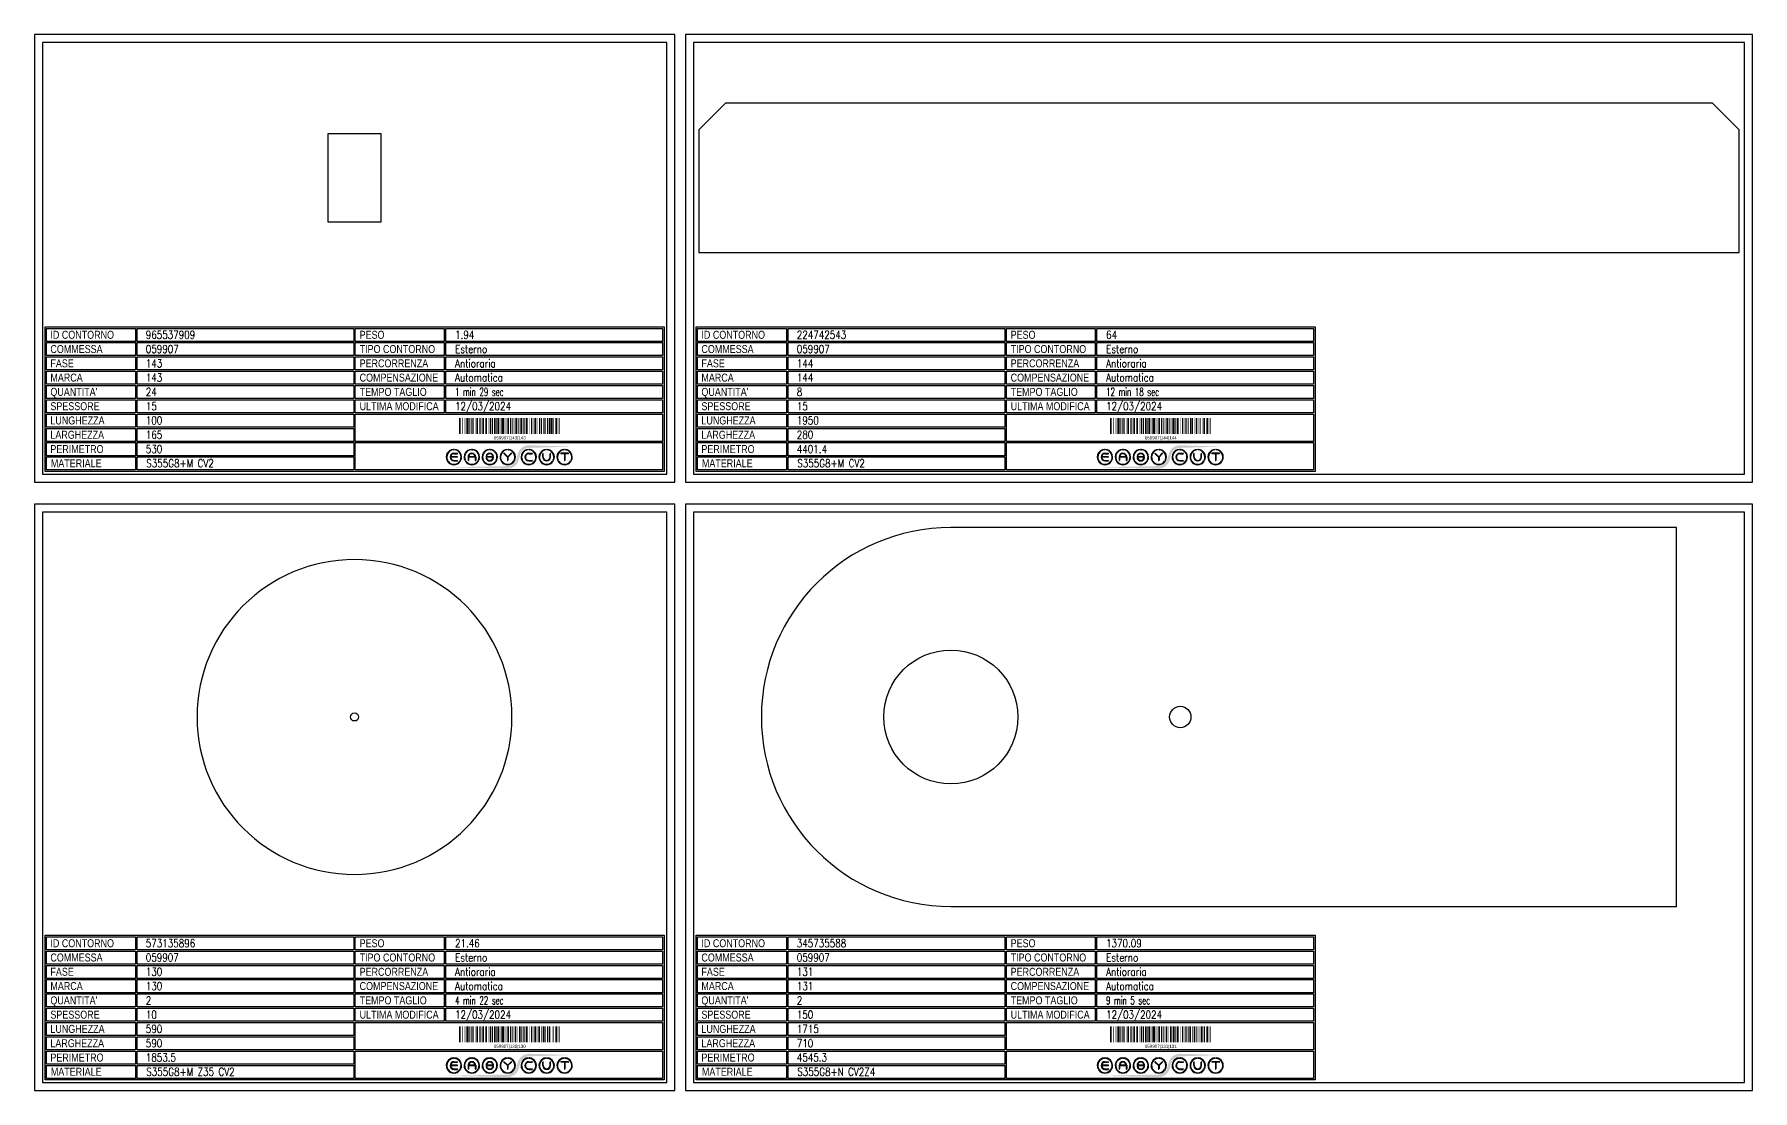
# Model space of a CAD drawing. Header units: millimetres. Extents: x 28039 to 145264, y 9873 to 40131.
# Drawn here: x 28039 to 31259, y 22713 to 24692 of the extents above; entities that cross this region are included whole.
import ezdxf
from ezdxf.enums import TextEntityAlignment as Align

# ---------------------------------------------------------------- set-up
doc = ezdxf.new("R2010")
doc.units = ezdxf.units.MM
doc.styles.add('EasyCutStyle', font='romans.shx', dxfattribs={"width": 0.8})
doc.styles.add('EasyCutStyle1', font='arial.ttf', dxfattribs={"width": 0.8})

# ---------------------------------------------------------------- blocks, each defined once
blk = doc.blocks.new('*U77')
at = {"color": 5}
blk.add_lwpolyline([(0, 0), (1200, 0), (1200, 1099), (0, 1099)], close=True, dxfattribs=at)
at = {"color": 7}
blk.add_lwpolyline([(15, 15), (1185, 15), (1185, 1084), (15, 1084)], close=True, dxfattribs=at)
at = {"color": 253}
blk.add_lwpolyline([(20, 291), (1180, 291), (1180, 20), (20, 20)], close=True, dxfattribs=at)
at = {"color": 2}
for points in [[(23, 288.1), (189.3, 288.1), (189.3, 263.7), (23, 263.7)], [(23, 288.1), (189.3, 288.1), (189.3, 263.7), (23, 263.7)], [(23, 261.4), (189.3, 261.4), (189.3, 237), (23, 237)], [(601.5, 288.1), (767.9, 288.1), (767.9, 263.7), (601.5, 263.7)], [(601.5, 261.4), (767.9, 261.4), (767.9, 237), (601.5, 237)], [(23, 234.6), (189.3, 234.6), (189.3, 210.2), (23, 210.2)], [(601.5, 234.6), (767.9, 234.6), (767.9, 210.2), (601.5, 210.2)], [(23, 207.9), (189.3, 207.9), (189.3, 183.4), (23, 183.4)], [(601.5, 207.9), (767.9, 207.9), (767.9, 183.4), (601.5, 183.4)], [(23, 181.1), (189.3, 181.1), (189.3, 156.7), (23, 156.7)], [(601.5, 181.1), (767.9, 181.1), (767.9, 156.7), (601.5, 156.7)], [(23, 154.3), (189.3, 154.3), (189.3, 129.9), (23, 129.9)], [(601.5, 154.3), (767.9, 154.3), (767.9, 129.9), (601.5, 129.9)], [(23, 127.6), (189.3, 127.6), (189.3, 103.1), (23, 103.1)], [(23, 100.8), (189.3, 100.8), (189.3, 76.4), (23, 76.4)], [(23, 74), (189.3, 74), (189.3, 49.6), (23, 49.6)], [(23, 47.3), (189.3, 47.3), (189.3, 22.9), (23, 22.9)]]:
    blk.add_lwpolyline(points, close=True, dxfattribs=at)
at = {"color": 1}
for points in [[(192.7, 288.1), (598.5, 288.1), (598.5, 263.7), (192.7, 263.7)], [(192.7, 261.4), (598.5, 261.4), (598.5, 237), (192.7, 237)], [(771.3, 288.1), (1177.2, 288.1), (1177.2, 263.7), (771.3, 263.7)], [(771.3, 261.4), (1177.2, 261.4), (1177.2, 237), (771.3, 237)], [(192.7, 234.6), (598.5, 234.6), (598.5, 210.2), (192.7, 210.2)], [(771.3, 234.6), (1177.2, 234.6), (1177.2, 210.2), (771.3, 210.2)], [(192.7, 207.9), (598.5, 207.9), (598.5, 183.4), (192.7, 183.4)], [(771.3, 207.9), (1177.2, 207.9), (1177.2, 183.4), (771.3, 183.4)], [(192.7, 181.1), (598.5, 181.1), (598.5, 156.7), (192.7, 156.7)], [(771.3, 181.1), (1177.2, 181.1), (1177.2, 156.7), (771.3, 156.7)], [(192.7, 154.3), (598.5, 154.3), (598.5, 129.9), (192.7, 129.9)], [(771.3, 154.3), (1177.2, 154.3), (1177.2, 129.9), (771.3, 129.9)], [(192.7, 127.6), (598.5, 127.6), (598.5, 103.1), (192.7, 103.1)], [(192.7, 100.8), (598.5, 100.8), (598.5, 76.4), (192.7, 76.4)], [(601.5, 127.6), (1177.2, 127.6), (1177.2, 76.4), (601.5, 76.4)], [(192.7, 74), (598.5, 74), (598.5, 49.6), (192.7, 49.6)], [(601.5, 74), (1177.2, 74), (1177.2, 22.9), (601.5, 22.9)], [(192.7, 47.3), (598.5, 47.3), (598.5, 22.9), (192.7, 22.9)]]:
    blk.add_lwpolyline(points, close=True, dxfattribs=at)
at = {"color": 161, "style": 'EasyCutStyle1', "width": 0.8}
for s, p in [('ID CONTORNO', (30.1, 268.6)), ('PESO', (609.6, 268.6)), ('COMMESSA', (30.1, 241.9)), ('FASE', (30.1, 215.1)), ('TIPO CONTORNO', (609.6, 241.9)), ('PERCORRENZA', (609.6, 215.1)), ('MARCA', (30.1, 188.4)), ('COMPENSAZIONE', (609.6, 188.4)), ("QUANTITA'", (30.1, 161.6)), ('TEMPO TAGLIO', (609.6, 161.6)), ('SPESSORE', (30.1, 134.8)), ('ULTIMA MODIFICA', (609.6, 134.8)), ('LUNGHEZZA', (30.1, 108.1)), ('LARGHEZZA', (30.1, 81.3)), ('PERIMETRO', (30.1, 54.5)), ('MATERIALE', (31, 27.8))]:
    blk.add_text(s, height=15, dxfattribs=at).set_placement(p)
at = {"style": 'EasyCutStyle'}
for tag, p, width in [('IDSHAPE', (208.9, 268.6), 0.8), ('WEIGTHSHAPE', (788.4, 268.6), 0.8), ('ORDERSHAPE', (208.9, 241.9), 0.8), ('PHASESHAPE', (208.9, 215.1), 0.8), ('TYPESHAPE', (788.4, 241.9), 0.8), ('JOUSHAPE', (788.4, 215.1), 0.8), ('MKSHAPE', (208.9, 188.4), 0.8), ('COMPSHAPE', (788.4, 188.4), 0.8), ('QTASHAPE', (208.9, 161.6), 0.8), ('TIMECUTSHAPE', (788.4, 161.6), 0.65), ('TKSHAPE', (208.9, 134.8), 0.8), ('LASTMODIFYSHAPE', (788.4, 134.8), 0.8), ('LENGTHSHAPE', (208.9, 108.1), 0.8), ('HEIGHTSHAPE', (208.9, 81.3), 0.8), ('PERIMETERSHAPE', (208.9, 54.5), 0.8), ('MATSHAPE', (209.8, 27.8), 0.8)]:
    blk.add_attdef(tag, p, '', height=15, dxfattribs=dict(at, width=width))
blk = doc.blocks.new('Logo')
h = blk.add_hatch(color=256)
h.set_gradient(color1=(255, 0, 0), color2=(255, 255, 0), tint=1)
h.paths.add_polyline_path([(20.5, 4.4, -0.339454), (37.1, 17.2), (118.6, 19.6), (37.1, 22, 0.339454), (15.8, 5.7), (13.2, -4.2, -0.339454), (-3.4, -16.9), (-118.2, -19.3), (-3.4, -21.7, 0.339454), (17.8, -5.4)])
for color, points in [(140, [(-115.9, -5.7, -1), (-116.7, -6.1, -0.520567), (-104.9, 14.3, -1), (-104.9, 13.5, 0.520567)]), (256, [(-97.3, 0.4), (-110, 0.4, -0.394366), (-103.7, 6.3), (-97.3, 6.3, 1), (-97.3, 7.2), (-103.7, 7.2, 1), (-103.7, -7.2), (-97.3, -7.2, 1), (-97.3, -6.3), (-103.7, -6.3, -0.394366), (-110, -0.4), (-97.3, -0.4, 1)]), (140, [(-91.4, -5.7, 1), (-90.6, -6.1, 0.520567), (-102.4, 14.3, 0.916853), (-102.6, 13.5, 0.043377), (-102.5, 13.5, -0.520567)]), (140, [(-82.3, -5.7, -1), (-83.1, -6.1, -0.520567), (-71.3, 14.3, -1), (-71.3, 13.5, 0.520567)]), (140, [(-57.8, -5.7, 1), (-57, -6.1, 0.520567), (-68.8, 14.3, 1), (-68.9, 13.5, -0.520567)]), (140, [(-48.7, -5.7, -1), (-49.5, -6.1, -0.520567), (-37.7, 14.3, -1), (-37.7, 13.5, 0.520567)]), (256, [(-31.2, -0.4, -0.486114), (-30.3, -1.5, -0.776377), (-42.6, -1.6, 1), (-43.4, -1.9, 0.776377), (-29.5, -1.7, 0.486114), (-31.2, 0.4), (-41.8, 0.4, -0.486114), (-42.6, 1.5, -0.776377), (-30.4, 1.6, 1), (-29.5, 1.9, 0.776377), (-43.5, 1.7, 0.486114), (-41.8, -0.4)]), (140, [(-24.2, -5.7, 1), (-23.4, -6.1, 0.520567), (-35.2, 14.3, 1), (-35.3, 13.5, -0.520567)]), (140, [(-15.1, -5.7, -1), (-15.9, -6.1, -0.520567), (-4.1, 14.3, -1), (-4.1, 13.5, 0.520567)]), (256, [(-9.3, 7.1, 1), (-10, 6.5), (-3.3, -0.2), (-3.3, -6.3, 1), (-2.4, -6.3), (-2.4, -0.2), (4.2, 6.5, 1), (3.6, 7.1), (-2.9, 0.6)]), (140, [(9.4, -5.7, 1), (10.2, -6.1, 0.520567), (-1.6, 14.3, 1), (-1.7, 13.5, -0.520567)]), (140, [(24.2, -5.7, -1), (23.4, -6.1, -0.520567), (35.2, 14.3, -1), (35.3, 13.5, 0.520567)]), (256, [(36.5, -7.2), (42.8, -7.2, 1), (42.8, -6.3), (36.5, -6.3, -1), (36.5, 6.3), (42.8, 6.3, 1), (42.8, 7.2), (36.5, 7.2, 1)]), (140, [(48.7, -5.7, 1), (49.5, -6.1, 0.520567), (37.7, 14.3, 1), (37.7, 13.5, -0.520567)]), (140, [(57.8, -5.7, -1), (57, -6.1, -0.520567), (68.8, 14.3, -1), (68.9, 13.5, 0.520567)]), (256, [(63.7, 0), (63.7, 6.3, 1), (62.9, 6.3), (62.9, 0, 1), (77.3, 0), (77.3, 6.3, 1), (76.4, 6.3), (76.4, 0, -1)]), (140, [(82.3, -5.7, 1), (83.1, -6.1, 0.520567), (71.3, 14.3, 1), (71.3, 13.5, -0.520567)]), (140, [(91.4, -5.7, -1), (90.6, -6.1, -0.520567), (102.4, 14.3, -1), (102.5, 13.5, 0.520567)]), (256, [(96.9, 7.2, 1), (96.9, 6.3), (103.2, 6.3), (103.2, -6.3, 1), (104.1, -6.3), (104.1, 6.3), (110.4, 6.3, 1), (110.4, 7.2)]), (140, [(115.9, -5.7, 1), (116.7, -6.1, 0.520567), (104.9, 14.3, 1), (104.9, 13.5, -0.520567)]), (140, [(-91.9, -8.3, 1), (-92.6, -7.8, -0.520567), (-114.8, -7.8, 1), (-115.5, -8.3, 0.520567)]), (140, [(-58.3, -8.3, 1), (-59, -7.8, -0.520567), (-81.2, -7.8, 1), (-81.9, -8.3, 0.520567)]), (140, [(-24.7, -8.3, 1), (-25.4, -7.8, -0.520567), (-47.6, -7.8, 1), (-48.3, -8.3, 0.520567)]), (140, [(8.9, -8.3, 1), (8.2, -7.8, -0.520567), (-14, -7.8, 1), (-14.7, -8.3, 0.520567)]), (140, [(48.3, -8.3, 1), (47.6, -7.8, -0.520567), (25.4, -7.8, 1), (24.7, -8.3, 0.520567)]), (140, [(81.9, -8.3, 1), (81.2, -7.8, -0.520567), (59, -7.8, 1), (58.3, -8.3, 0.520567)]), (140, [(115.5, -8.3, 1), (114.8, -7.8, -0.520567), (92.6, -7.8, 1), (91.9, -8.3, 0.520567)])]:
    blk.add_hatch(color=color).paths.add_polyline_path(points)
h = blk.add_hatch(color=256)
h.paths.add_polyline_path([(-63.7, -0.4), (-63.7, -6.3, 1), (-62.9, -6.3), (-62.9, 0, 1), (-77.3, 0), (-77.3, -6.3, 1), (-76.4, -6.3), (-76.4, -0.4)])
h.paths.add_polyline_path([(-76.4, 0.4, -0.933992), (-63.8, 0.4)], flags=16)
for p, q in [((-97.3, 0.4), (-110, 0.4)), ((-103.7, 7.2), (-97.3, 7.2)), ((-103.7, 6.3), (-97.3, 6.3)), ((-77.3, 0), (-77.3, -6.3)), ((-63.8, 0.4), (-76.4, 0.4)), ((-62.9, 0), (-62.9, -6.3)), ((-31.2, 0.4), (-41.8, 0.4)), ((-3.3, -0.2), (-10, 6.5)), ((-2.9, 0.6), (-9.3, 7.1)), ((-2.9, 0.6), (3.6, 7.1)), ((-2.4, -0.2), (4.2, 6.5)), ((36.5, 7.2), (42.8, 7.2)), ((36.5, 6.3), (42.8, 6.3)), ((62.9, 0), (62.9, 6.3)), ((63.7, 0), (63.7, 6.3)), ((76.4, 0), (76.4, 6.3)), ((77.3, 0), (77.3, 6.3)), ((110.4, 7.2), (96.9, 7.2)), ((103.2, 6.3), (96.9, 6.3)), ((103.2, 6.3), (103.2, -6.3)), ((104.1, 6.3), (104.1, -6.3)), ((110.4, 6.3), (104.1, 6.3)), ((-97.3, -0.4), (-110, -0.4)), ((-103.7, -6.3), (-97.3, -6.3)), ((-103.7, -7.2), (-97.3, -7.2)), ((-76.4, -0.4), (-76.4, -6.3)), ((-63.7, -0.4), (-76.4, -0.4)), ((-63.7, -0.4), (-63.7, -6.3)), ((-31.2, -0.4), (-41.8, -0.4)), ((-3.3, -0.2), (-3.3, -6.3)), ((-2.4, -0.2), (-2.4, -6.3)), ((36.5, -6.3), (42.8, -6.3)), ((36.5, -7.2), (42.8, -7.2))]:
    blk.add_line(p, q)
at = {"color": 140}
for centre, radius, start, end in [((-103.7, 0), 14.4, 95, 205), ((-103.7, 0), 13.5, 95, 205), ((-104.9, 13.9), 0.432, 275, 95), ((-102.5, 13.9), 0.432, 85, 265), ((-103.7, 0), 13.5, 335, 85), ((-103.7, 0), 14.4, 335, 85), ((-70.1, 0), 14.4, 95, 205), ((-70.1, 0), 13.5, 95, 205), ((-71.3, 13.9), 0.432, 275, 95), ((-68.9, 13.9), 0.432, 85, 265), ((-70.1, 0), 13.5, 335, 85), ((-70.1, 0), 14.4, 335, 85), ((-36.5, 0), 14.4, 95, 205), ((-36.5, 0), 13.5, 95, 205), ((-37.7, 13.9), 0.432, 275, 95), ((-35.3, 13.9), 0.432, 85, 265), ((-36.5, 0), 13.5, 335, 85), ((-36.5, 0), 14.4, 335, 85), ((-2.9, 0), 14.4, 95, 205), ((-2.9, 0), 13.5, 95, 205), ((-4.1, 13.9), 0.432, 275, 95), ((-1.7, 13.9), 0.432, 85, 265), ((-2.9, 0), 13.5, 335, 85), ((-2.9, 0), 14.4, 335, 85), ((36.5, 0), 14.4, 95, 205), ((36.5, 0), 13.5, 95, 205), ((35.3, 13.9), 0.432, 275, 95), ((37.7, 13.9), 0.432, 85, 265), ((36.5, 0), 14.4, 335, 85), ((36.5, 0), 13.5, 335, 85), ((70.1, 0), 14.4, 95, 205), ((70.1, 0), 13.5, 95, 205), ((68.9, 13.9), 0.432, 275, 95), ((71.3, 13.9), 0.432, 85, 265), ((70.1, 0), 14.4, 335, 85), ((70.1, 0), 13.5, 335, 85), ((103.7, 0), 14.4, 95, 205), ((103.7, 0), 13.5, 95, 205), ((102.5, 13.9), 0.432, 275, 95), ((104.9, 13.9), 0.432, 85, 265), ((103.7, 0), 14.4, 335, 85), ((103.7, 0), 13.5, 335, 85), ((-116.3, -5.9), 0.432, 205, 25), ((-115.1, -8), 0.432, 35, 215), ((-103.7, 0), 14.4, 215, 325), ((-103.7, 0), 13.5, 215, 325), ((-92.2, -8), 0.432, 325, 145), ((-91, -5.9), 0.432, 155, 335), ((-82.7, -5.9), 0.432, 205, 25), ((-81.5, -8), 0.432, 35, 215), ((-70.1, 0), 14.4, 215, 325), ((-70.1, 0), 13.5, 215, 325), ((-58.6, -8), 0.432, 325, 145), ((-57.4, -5.9), 0.432, 155, 335), ((-49.1, -5.9), 0.432, 205, 25), ((-47.9, -8), 0.432, 35, 215), ((-36.5, 0), 14.4, 215, 325), ((-36.5, 0), 13.5, 215, 325), ((-25, -8), 0.432, 325, 145), ((-23.8, -5.9), 0.432, 155, 335), ((-15.5, -5.9), 0.432, 205, 25), ((-14.3, -8), 0.432, 35, 215), ((-2.9, 0), 14.4, 215, 325), ((-2.9, 0), 13.5, 215, 325), ((8.6, -8), 0.432, 325, 145), ((9.8, -5.9), 0.432, 155, 335), ((23.8, -5.9), 0.432, 205, 25), ((25, -8), 0.432, 35, 215), ((36.5, 0), 14.4, 215, 325), ((36.5, 0), 13.5, 215, 325), ((47.9, -8), 0.432, 325, 145), ((49.1, -5.9), 0.432, 155, 335), ((57.4, -5.9), 0.432, 205, 25), ((58.6, -8), 0.432, 35, 215), ((70.1, 0), 14.4, 215, 325), ((70.1, 0), 13.5, 215, 325), ((81.5, -8), 0.432, 325, 145), ((82.7, -5.9), 0.432, 155, 335), ((91, -5.9), 0.432, 205, 25), ((92.2, -8), 0.432, 35, 215), ((103.7, 0), 14.4, 215, 325), ((103.7, 0), 13.5, 215, 325), ((115.1, -8), 0.432, 325, 145), ((116.3, -5.9), 0.432, 155, 335)]:
    blk.add_arc(centre, radius, start, end, dxfattribs=at)
for centre, radius, start, end in [((-103.7, 0), 7.2, 90, 270), ((-103.7, 0), 6.34, 90, 176.0904), ((-97.3, 6.8), 0.432, 270, 90), ((-97.3, 0), 0.432, 270, 90), ((-70.1, 0), 7.2, 0, 180), ((-70.1, 0), 6.34, 3.9096, 176.0904), ((-36.5, 0), 7.2, 15, 166.2998), ((-41.8, 1.3), 1.73, 166.2998, 270), ((-41.8, 1.3), 0.864, 166.2998, 270), ((-36.5, 0), 6.34, 15, 166.2998), ((-31.2, -1.3), 1.73, 346.2998, 90), ((-29.9, 1.8), 0.432, 195, 15), ((-9.6, 6.8), 0.432, 45, 225), ((3.9, 6.8), 0.432, 315, 135), ((36.5, 0), 7.2, 90, 270), ((36.5, 0), 6.34, 90, 270), ((42.8, 6.8), 0.432, 270, 90), ((63.3, 6.3), 0.432, 0, 180), ((70.1, 0), 7.2, 180, 0), ((70.1, 0), 6.34, 180, 0), ((76.8, 6.3), 0.432, 0, 180), ((96.9, 6.8), 0.432, 90, 270), ((110.4, 6.8), 0.432, 270, 90), ((-103.7, 0), 6.34, 183.9096, 270), ((-97.3, -6.8), 0.432, 270, 90), ((-76.8, -6.3), 0.432, 180, 0), ((-63.3, -6.3), 0.432, 180, 0), ((-43, -1.8), 0.432, 15, 195), ((-36.5, 0), 7.2, 195, 346.2998), ((-36.5, 0), 6.34, 195, 346.2998), ((-31.2, -1.3), 0.864, 346.2998, 90), ((-2.9, -6.3), 0.432, 180, 0), ((42.8, -6.8), 0.432, 270, 90), ((103.7, -6.3), 0.432, 180, 0)]:
    blk.add_arc(centre, radius, start, end)
blk = doc.blocks.new('BARCODE128_573135896', base_point=(28928.8, 22793.4))
at = {"linetype": 'Continuous'}
for points, const_width in [([(28929.8, 22793.4), (28929.8, 22823.4)], 2), ([(28932.3, 22793.4), (28932.3, 22823.4)], 1), ([(28935.3, 22793.4), (28935.3, 22823.4)], 1), ([(28940.3, 22793.4), (28940.3, 22823.4)], 1), ([(28944.3, 22793.4), (28944.3, 22823.4)], 3), ([(28947.8, 22793.4), (28947.8, 22823.4)], 2), ([(28951.8, 22793.4), (28951.8, 22823.4)], 2), ([(28955.3, 22793.4), (28955.3, 22823.4)], 3), ([(28959.3, 22793.4), (28959.3, 22823.4)], 1), ([(28963.3, 22793.4), (28963.3, 22823.4)], 3), ([(28967.3, 22793.4), (28967.3, 22823.4)], 1), ([(28969.8, 22793.4), (28969.8, 22823.4)], 2), ([(28974.3, 22793.4), (28974.3, 22823.4)], 3), ([(28978.3, 22793.4), (28978.3, 22823.4)], 1), ([(28980.8, 22793.4), (28980.8, 22823.4)], 2), ([(28984.3, 22793.4), (28984.3, 22823.4)], 1), ([(28988.3, 22793.4), (28988.3, 22823.4)], 3), ([(28991.8, 22793.4), (28991.8, 22823.4)], 2), ([(28996.3, 22793.4), (28996.3, 22823.4)], 3), ([(28999.8, 22793.4), (28999.8, 22823.4)], 2), ([(29003.3, 22793.4), (29003.3, 22823.4)], 3), ([(29006.3, 22793.4), (29006.3, 22823.4)], 1), ([(29008.3, 22793.4), (29008.3, 22823.4)], 1), ([(29011.8, 22793.4), (29011.8, 22823.4)], 4), ([(29017.3, 22793.4), (29017.3, 22823.4)], 1), ([(29021.3, 22793.4), (29021.3, 22823.4)], 3), ([(29025.8, 22793.4), (29025.8, 22823.4)], 2), ([(29028.8, 22793.4), (29028.8, 22823.4)], 2), ([(29032.3, 22793.4), (29032.3, 22823.4)], 1), ([(29035.3, 22793.4), (29035.3, 22823.4)], 3), ([(29039.3, 22793.4), (29039.3, 22823.4)], 1), ([(29043.3, 22793.4), (29043.3, 22823.4)], 3), ([(29046.8, 22793.4), (29046.8, 22823.4)], 2), ([(29050.3, 22793.4), (29050.3, 22823.4)], 1), ([(29052.3, 22793.4), (29052.3, 22823.4)], 1), ([(29055.8, 22793.4), (29055.8, 22823.4)], 4), ([(29061.3, 22793.4), (29061.3, 22823.4)], 1), ([(29065.3, 22793.4), (29065.3, 22823.4)], 3), ([(29069.8, 22793.4), (29069.8, 22823.4)], 2), ([(29072.8, 22793.4), (29072.8, 22823.4)], 2), ([(29076.3, 22793.4), (29076.3, 22823.4)], 1), ([(29079.3, 22793.4), (29079.3, 22823.4)], 3), ([(29083.3, 22793.4), (29083.3, 22823.4)], 1), ([(29087.3, 22793.4), (29087.3, 22823.4)], 3), ([(29090.8, 22793.4), (29090.8, 22823.4)], 2), ([(29095.3, 22793.4), (29095.3, 22823.4)], 3), ([(29098.8, 22793.4), (29098.8, 22823.4)], 2), ([(29101.3, 22793.4), (29101.3, 22823.4)], 1), ([(29105.8, 22793.4), (29105.8, 22823.4)], 2), ([(29111.3, 22793.4), (29111.3, 22823.4)], 3), ([(29114.3, 22793.4), (29114.3, 22823.4)], 1), ([(29116.8, 22793.4), (29116.8, 22823.4)], 2)]:
    blk.add_lwpolyline(points, dxfattribs=dict(at, const_width=const_width))
blk.add_text('059907|130|130', height=6).set_placement((29024.3, 22782.9), align=Align.CENTER)
blk = doc.blocks.new('*U296')
at = {"color": 5}
blk.add_lwpolyline([(0, 0), (2000, 0), (2000, 1099), (0, 1099)], close=True, dxfattribs=at)
at = {"color": 7}
blk.add_lwpolyline([(15, 15), (1985, 15), (1985, 1084), (15, 1084)], close=True, dxfattribs=at)
at = {"color": 253}
blk.add_lwpolyline([(20, 291), (1180, 291), (1180, 20), (20, 20)], close=True, dxfattribs=at)
at = {"color": 2}
for points in [[(23, 288.1), (189.3, 288.1), (189.3, 263.7), (23, 263.7)], [(23, 288.1), (189.3, 288.1), (189.3, 263.7), (23, 263.7)], [(23, 261.4), (189.3, 261.4), (189.3, 237), (23, 237)], [(601.5, 288.1), (767.9, 288.1), (767.9, 263.7), (601.5, 263.7)], [(601.5, 261.4), (767.9, 261.4), (767.9, 237), (601.5, 237)], [(23, 234.6), (189.3, 234.6), (189.3, 210.2), (23, 210.2)], [(601.5, 234.6), (767.9, 234.6), (767.9, 210.2), (601.5, 210.2)], [(23, 207.9), (189.3, 207.9), (189.3, 183.4), (23, 183.4)], [(601.5, 207.9), (767.9, 207.9), (767.9, 183.4), (601.5, 183.4)], [(23, 181.1), (189.3, 181.1), (189.3, 156.7), (23, 156.7)], [(601.5, 181.1), (767.9, 181.1), (767.9, 156.7), (601.5, 156.7)], [(23, 154.3), (189.3, 154.3), (189.3, 129.9), (23, 129.9)], [(601.5, 154.3), (767.9, 154.3), (767.9, 129.9), (601.5, 129.9)], [(23, 127.6), (189.3, 127.6), (189.3, 103.1), (23, 103.1)], [(23, 100.8), (189.3, 100.8), (189.3, 76.4), (23, 76.4)], [(23, 74), (189.3, 74), (189.3, 49.6), (23, 49.6)], [(23, 47.3), (189.3, 47.3), (189.3, 22.9), (23, 22.9)]]:
    blk.add_lwpolyline(points, close=True, dxfattribs=at)
at = {"color": 1}
for points in [[(192.7, 288.1), (598.5, 288.1), (598.5, 263.7), (192.7, 263.7)], [(192.7, 261.4), (598.5, 261.4), (598.5, 237), (192.7, 237)], [(771.3, 288.1), (1177.2, 288.1), (1177.2, 263.7), (771.3, 263.7)], [(771.3, 261.4), (1177.2, 261.4), (1177.2, 237), (771.3, 237)], [(192.7, 234.6), (598.5, 234.6), (598.5, 210.2), (192.7, 210.2)], [(771.3, 234.6), (1177.2, 234.6), (1177.2, 210.2), (771.3, 210.2)], [(192.7, 207.9), (598.5, 207.9), (598.5, 183.4), (192.7, 183.4)], [(771.3, 207.9), (1177.2, 207.9), (1177.2, 183.4), (771.3, 183.4)], [(192.7, 181.1), (598.5, 181.1), (598.5, 156.7), (192.7, 156.7)], [(771.3, 181.1), (1177.2, 181.1), (1177.2, 156.7), (771.3, 156.7)], [(192.7, 154.3), (598.5, 154.3), (598.5, 129.9), (192.7, 129.9)], [(771.3, 154.3), (1177.2, 154.3), (1177.2, 129.9), (771.3, 129.9)], [(192.7, 127.6), (598.5, 127.6), (598.5, 103.1), (192.7, 103.1)], [(192.7, 100.8), (598.5, 100.8), (598.5, 76.4), (192.7, 76.4)], [(601.5, 127.6), (1177.2, 127.6), (1177.2, 76.4), (601.5, 76.4)], [(192.7, 74), (598.5, 74), (598.5, 49.6), (192.7, 49.6)], [(601.5, 74), (1177.2, 74), (1177.2, 22.9), (601.5, 22.9)], [(192.7, 47.3), (598.5, 47.3), (598.5, 22.9), (192.7, 22.9)]]:
    blk.add_lwpolyline(points, close=True, dxfattribs=at)
at = {"color": 161, "style": 'EasyCutStyle1', "width": 0.8}
for s, p in [('ID CONTORNO', (30.1, 268.6)), ('PESO', (609.6, 268.6)), ('COMMESSA', (30.1, 241.9)), ('FASE', (30.1, 215.1)), ('TIPO CONTORNO', (609.6, 241.9)), ('PERCORRENZA', (609.6, 215.1)), ('MARCA', (30.1, 188.4)), ('COMPENSAZIONE', (609.6, 188.4)), ("QUANTITA'", (30.1, 161.6)), ('TEMPO TAGLIO', (609.6, 161.6)), ('SPESSORE', (30.1, 134.8)), ('ULTIMA MODIFICA', (609.6, 134.8)), ('LUNGHEZZA', (30.1, 108.1)), ('LARGHEZZA', (30.1, 81.3)), ('PERIMETRO', (30.1, 54.5)), ('MATERIALE', (31, 27.8))]:
    blk.add_text(s, height=15, dxfattribs=at).set_placement(p)
at = {"style": 'EasyCutStyle'}
for tag, p, width in [('IDSHAPE', (208.9, 268.6), 0.8), ('WEIGTHSHAPE', (788.4, 268.6), 0.8), ('ORDERSHAPE', (208.9, 241.9), 0.8), ('PHASESHAPE', (208.9, 215.1), 0.8), ('TYPESHAPE', (788.4, 241.9), 0.8), ('JOUSHAPE', (788.4, 215.1), 0.8), ('MKSHAPE', (208.9, 188.4), 0.8), ('COMPSHAPE', (788.4, 188.4), 0.8), ('QTASHAPE', (208.9, 161.6), 0.8), ('TIMECUTSHAPE', (788.4, 161.6), 0.65), ('TKSHAPE', (208.9, 134.8), 0.8), ('LASTMODIFYSHAPE', (788.4, 134.8), 0.8), ('LENGTHSHAPE', (208.9, 108.1), 0.8), ('HEIGHTSHAPE', (208.9, 81.3), 0.8), ('PERIMETERSHAPE', (208.9, 54.5), 0.8), ('MATSHAPE', (209.8, 27.8), 0.8)]:
    blk.add_attdef(tag, p, '', height=15, dxfattribs=dict(at, width=width))
blk = doc.blocks.new('BARCODE128_345735588', base_point=(30148.8, 22793.4))
at = {"linetype": 'Continuous'}
for points, const_width in [([(30149.8, 22793.4), (30149.8, 22823.4)], 2), ([(30152.3, 22793.4), (30152.3, 22823.4)], 1), ([(30155.3, 22793.4), (30155.3, 22823.4)], 1), ([(30160.3, 22793.4), (30160.3, 22823.4)], 1), ([(30164.3, 22793.4), (30164.3, 22823.4)], 3), ([(30167.8, 22793.4), (30167.8, 22823.4)], 2), ([(30171.8, 22793.4), (30171.8, 22823.4)], 2), ([(30175.3, 22793.4), (30175.3, 22823.4)], 3), ([(30179.3, 22793.4), (30179.3, 22823.4)], 1), ([(30183.3, 22793.4), (30183.3, 22823.4)], 3), ([(30187.3, 22793.4), (30187.3, 22823.4)], 1), ([(30189.8, 22793.4), (30189.8, 22823.4)], 2), ([(30194.3, 22793.4), (30194.3, 22823.4)], 3), ([(30198.3, 22793.4), (30198.3, 22823.4)], 1), ([(30200.8, 22793.4), (30200.8, 22823.4)], 2), ([(30204.3, 22793.4), (30204.3, 22823.4)], 1), ([(30208.3, 22793.4), (30208.3, 22823.4)], 3), ([(30211.8, 22793.4), (30211.8, 22823.4)], 2), ([(30216.3, 22793.4), (30216.3, 22823.4)], 3), ([(30219.8, 22793.4), (30219.8, 22823.4)], 2), ([(30223.3, 22793.4), (30223.3, 22823.4)], 3), ([(30226.3, 22793.4), (30226.3, 22823.4)], 1), ([(30228.3, 22793.4), (30228.3, 22823.4)], 1), ([(30231.8, 22793.4), (30231.8, 22823.4)], 4), ([(30237.3, 22793.4), (30237.3, 22823.4)], 1), ([(30241.3, 22793.4), (30241.3, 22823.4)], 3), ([(30245.8, 22793.4), (30245.8, 22823.4)], 2), ([(30248.8, 22793.4), (30248.8, 22823.4)], 2), ([(30252.3, 22793.4), (30252.3, 22823.4)], 1), ([(30255.3, 22793.4), (30255.3, 22823.4)], 3), ([(30259.3, 22793.4), (30259.3, 22823.4)], 1), ([(30263.3, 22793.4), (30263.3, 22823.4)], 3), ([(30267.8, 22793.4), (30267.8, 22823.4)], 2), ([(30270.3, 22793.4), (30270.3, 22823.4)], 1), ([(30272.3, 22793.4), (30272.3, 22823.4)], 1), ([(30275.8, 22793.4), (30275.8, 22823.4)], 4), ([(30281.3, 22793.4), (30281.3, 22823.4)], 1), ([(30285.3, 22793.4), (30285.3, 22823.4)], 3), ([(30289.8, 22793.4), (30289.8, 22823.4)], 2), ([(30292.8, 22793.4), (30292.8, 22823.4)], 2), ([(30296.3, 22793.4), (30296.3, 22823.4)], 1), ([(30299.3, 22793.4), (30299.3, 22823.4)], 3), ([(30303.3, 22793.4), (30303.3, 22823.4)], 1), ([(30307.3, 22793.4), (30307.3, 22823.4)], 3), ([(30311.8, 22793.4), (30311.8, 22823.4)], 2), ([(30314.3, 22793.4), (30314.3, 22823.4)], 1), ([(30317.3, 22793.4), (30317.3, 22823.4)], 1), ([(30320.8, 22793.4), (30320.8, 22823.4)], 4), ([(30325.8, 22793.4), (30325.8, 22823.4)], 2), ([(30331.3, 22793.4), (30331.3, 22823.4)], 3), ([(30334.3, 22793.4), (30334.3, 22823.4)], 1), ([(30336.8, 22793.4), (30336.8, 22823.4)], 2)]:
    blk.add_lwpolyline(points, dxfattribs=dict(at, const_width=const_width))
blk.add_text('059907|131|131', height=6).set_placement((30244.3, 22782.9), align=Align.CENTER)
blk = doc.blocks.new('*U4')
at = {"color": 5}
blk.add_lwpolyline([(0, 0), (1200, 0), (1200, 839), (0, 839)], close=True, dxfattribs=at)
at = {"color": 7}
blk.add_lwpolyline([(15, 15), (1185, 15), (1185, 824), (15, 824)], close=True, dxfattribs=at)
at = {"color": 253}
blk.add_lwpolyline([(20, 291), (1180, 291), (1180, 20), (20, 20)], close=True, dxfattribs=at)
at = {"color": 2}
for points in [[(23, 288.1), (189.3, 288.1), (189.3, 263.7), (23, 263.7)], [(23, 288.1), (189.3, 288.1), (189.3, 263.7), (23, 263.7)], [(23, 261.4), (189.3, 261.4), (189.3, 237), (23, 237)], [(601.5, 288.1), (767.9, 288.1), (767.9, 263.7), (601.5, 263.7)], [(601.5, 261.4), (767.9, 261.4), (767.9, 237), (601.5, 237)], [(23, 234.6), (189.3, 234.6), (189.3, 210.2), (23, 210.2)], [(601.5, 234.6), (767.9, 234.6), (767.9, 210.2), (601.5, 210.2)], [(23, 207.9), (189.3, 207.9), (189.3, 183.4), (23, 183.4)], [(601.5, 207.9), (767.9, 207.9), (767.9, 183.4), (601.5, 183.4)], [(23, 181.1), (189.3, 181.1), (189.3, 156.7), (23, 156.7)], [(601.5, 181.1), (767.9, 181.1), (767.9, 156.7), (601.5, 156.7)], [(23, 154.3), (189.3, 154.3), (189.3, 129.9), (23, 129.9)], [(601.5, 154.3), (767.9, 154.3), (767.9, 129.9), (601.5, 129.9)], [(23, 127.6), (189.3, 127.6), (189.3, 103.1), (23, 103.1)], [(23, 100.8), (189.3, 100.8), (189.3, 76.4), (23, 76.4)], [(23, 74), (189.3, 74), (189.3, 49.6), (23, 49.6)], [(23, 47.3), (189.3, 47.3), (189.3, 22.9), (23, 22.9)]]:
    blk.add_lwpolyline(points, close=True, dxfattribs=at)
at = {"color": 1}
for points in [[(192.7, 288.1), (598.5, 288.1), (598.5, 263.7), (192.7, 263.7)], [(192.7, 261.4), (598.5, 261.4), (598.5, 237), (192.7, 237)], [(771.3, 288.1), (1177.2, 288.1), (1177.2, 263.7), (771.3, 263.7)], [(771.3, 261.4), (1177.2, 261.4), (1177.2, 237), (771.3, 237)], [(192.7, 234.6), (598.5, 234.6), (598.5, 210.2), (192.7, 210.2)], [(771.3, 234.6), (1177.2, 234.6), (1177.2, 210.2), (771.3, 210.2)], [(192.7, 207.9), (598.5, 207.9), (598.5, 183.4), (192.7, 183.4)], [(771.3, 207.9), (1177.2, 207.9), (1177.2, 183.4), (771.3, 183.4)], [(192.7, 181.1), (598.5, 181.1), (598.5, 156.7), (192.7, 156.7)], [(771.3, 181.1), (1177.2, 181.1), (1177.2, 156.7), (771.3, 156.7)], [(192.7, 154.3), (598.5, 154.3), (598.5, 129.9), (192.7, 129.9)], [(771.3, 154.3), (1177.2, 154.3), (1177.2, 129.9), (771.3, 129.9)], [(192.7, 127.6), (598.5, 127.6), (598.5, 103.1), (192.7, 103.1)], [(192.7, 100.8), (598.5, 100.8), (598.5, 76.4), (192.7, 76.4)], [(601.5, 127.6), (1177.2, 127.6), (1177.2, 76.4), (601.5, 76.4)], [(192.7, 74), (598.5, 74), (598.5, 49.6), (192.7, 49.6)], [(601.5, 74), (1177.2, 74), (1177.2, 22.9), (601.5, 22.9)], [(192.7, 47.3), (598.5, 47.3), (598.5, 22.9), (192.7, 22.9)]]:
    blk.add_lwpolyline(points, close=True, dxfattribs=at)
at = {"color": 161, "style": 'EasyCutStyle1', "width": 0.8}
for s, p in [('ID CONTORNO', (30.1, 268.6)), ('PESO', (609.6, 268.6)), ('COMMESSA', (30.1, 241.9)), ('FASE', (30.1, 215.1)), ('TIPO CONTORNO', (609.6, 241.9)), ('PERCORRENZA', (609.6, 215.1)), ('MARCA', (30.1, 188.4)), ('COMPENSAZIONE', (609.6, 188.4)), ("QUANTITA'", (30.1, 161.6)), ('TEMPO TAGLIO', (609.6, 161.6)), ('SPESSORE', (30.1, 134.8)), ('ULTIMA MODIFICA', (609.6, 134.8)), ('LUNGHEZZA', (30.1, 108.1)), ('LARGHEZZA', (30.1, 81.3)), ('PERIMETRO', (30.1, 54.5)), ('MATERIALE', (31, 27.8))]:
    blk.add_text(s, height=15, dxfattribs=at).set_placement(p)
at = {"style": 'EasyCutStyle'}
for tag, p, width in [('IDSHAPE', (208.9, 268.6), 0.8), ('WEIGTHSHAPE', (788.4, 268.6), 0.8), ('ORDERSHAPE', (208.9, 241.9), 0.8), ('PHASESHAPE', (208.9, 215.1), 0.8), ('TYPESHAPE', (788.4, 241.9), 0.8), ('JOUSHAPE', (788.4, 215.1), 0.8), ('MKSHAPE', (208.9, 188.4), 0.8), ('COMPSHAPE', (788.4, 188.4), 0.8), ('QTASHAPE', (208.9, 161.6), 0.8), ('TIMECUTSHAPE', (788.4, 161.6), 0.65), ('TKSHAPE', (208.9, 134.8), 0.8), ('LASTMODIFYSHAPE', (788.4, 134.8), 0.8), ('LENGTHSHAPE', (208.9, 108.1), 0.8), ('HEIGHTSHAPE', (208.9, 81.3), 0.8), ('PERIMETERSHAPE', (208.9, 54.5), 0.8), ('MATSHAPE', (209.8, 27.8), 0.8)]:
    blk.add_attdef(tag, p, '', height=15, dxfattribs=dict(at, width=width))
blk = doc.blocks.new('BARCODE128_965537909', base_point=(28928.8, 23933.4))
at = {"linetype": 'Continuous'}
for points, const_width in [([(28929.8, 23933.4), (28929.8, 23963.4)], 2), ([(28932.3, 23933.4), (28932.3, 23963.4)], 1), ([(28935.3, 23933.4), (28935.3, 23963.4)], 1), ([(28940.3, 23933.4), (28940.3, 23963.4)], 1), ([(28944.3, 23933.4), (28944.3, 23963.4)], 3), ([(28947.8, 23933.4), (28947.8, 23963.4)], 2), ([(28951.8, 23933.4), (28951.8, 23963.4)], 2), ([(28955.3, 23933.4), (28955.3, 23963.4)], 3), ([(28959.3, 23933.4), (28959.3, 23963.4)], 1), ([(28963.3, 23933.4), (28963.3, 23963.4)], 3), ([(28967.3, 23933.4), (28967.3, 23963.4)], 1), ([(28969.8, 23933.4), (28969.8, 23963.4)], 2), ([(28974.3, 23933.4), (28974.3, 23963.4)], 3), ([(28978.3, 23933.4), (28978.3, 23963.4)], 1), ([(28980.8, 23933.4), (28980.8, 23963.4)], 2), ([(28984.3, 23933.4), (28984.3, 23963.4)], 1), ([(28988.3, 23933.4), (28988.3, 23963.4)], 3), ([(28991.8, 23933.4), (28991.8, 23963.4)], 2), ([(28996.3, 23933.4), (28996.3, 23963.4)], 3), ([(28999.8, 23933.4), (28999.8, 23963.4)], 2), ([(29003.3, 23933.4), (29003.3, 23963.4)], 3), ([(29006.3, 23933.4), (29006.3, 23963.4)], 1), ([(29008.3, 23933.4), (29008.3, 23963.4)], 1), ([(29011.8, 23933.4), (29011.8, 23963.4)], 4), ([(29017.3, 23933.4), (29017.3, 23963.4)], 1), ([(29021.3, 23933.4), (29021.3, 23963.4)], 3), ([(29025.8, 23933.4), (29025.8, 23963.4)], 2), ([(29028.8, 23933.4), (29028.8, 23963.4)], 2), ([(29032.3, 23933.4), (29032.3, 23963.4)], 1), ([(29036.3, 23933.4), (29036.3, 23963.4)], 3), ([(29039.8, 23933.4), (29039.8, 23963.4)], 2), ([(29043.3, 23933.4), (29043.3, 23963.4)], 1), ([(29046.3, 23933.4), (29046.3, 23963.4)], 3), ([(29050.3, 23933.4), (29050.3, 23963.4)], 1), ([(29052.3, 23933.4), (29052.3, 23963.4)], 1), ([(29055.8, 23933.4), (29055.8, 23963.4)], 4), ([(29061.3, 23933.4), (29061.3, 23963.4)], 1), ([(29065.3, 23933.4), (29065.3, 23963.4)], 3), ([(29069.8, 23933.4), (29069.8, 23963.4)], 2), ([(29072.8, 23933.4), (29072.8, 23963.4)], 2), ([(29076.3, 23933.4), (29076.3, 23963.4)], 1), ([(29080.3, 23933.4), (29080.3, 23963.4)], 3), ([(29083.8, 23933.4), (29083.8, 23963.4)], 2), ([(29087.3, 23933.4), (29087.3, 23963.4)], 1), ([(29090.3, 23933.4), (29090.3, 23963.4)], 3), ([(29095.3, 23933.4), (29095.3, 23963.4)], 3), ([(29099.3, 23933.4), (29099.3, 23963.4)], 3), ([(29102.8, 23933.4), (29102.8, 23963.4)], 2), ([(29105.8, 23933.4), (29105.8, 23963.4)], 2), ([(29111.3, 23933.4), (29111.3, 23963.4)], 3), ([(29114.3, 23933.4), (29114.3, 23963.4)], 1), ([(29116.8, 23933.4), (29116.8, 23963.4)], 2)]:
    blk.add_lwpolyline(points, dxfattribs=dict(at, const_width=const_width))
blk.add_text('059907|143|143', height=6).set_placement((29024.3, 23922.9), align=Align.CENTER)
blk = doc.blocks.new('*U18')
at = {"color": 5}
blk.add_lwpolyline([(0, 0), (2000, 0), (2000, 839), (0, 839)], close=True, dxfattribs=at)
at = {"color": 7}
blk.add_lwpolyline([(15, 15), (1985, 15), (1985, 824), (15, 824)], close=True, dxfattribs=at)
at = {"color": 253}
blk.add_lwpolyline([(20, 291), (1180, 291), (1180, 20), (20, 20)], close=True, dxfattribs=at)
at = {"color": 2}
for points in [[(23, 288.1), (189.3, 288.1), (189.3, 263.7), (23, 263.7)], [(23, 288.1), (189.3, 288.1), (189.3, 263.7), (23, 263.7)], [(23, 261.4), (189.3, 261.4), (189.3, 237), (23, 237)], [(601.5, 288.1), (767.9, 288.1), (767.9, 263.7), (601.5, 263.7)], [(601.5, 261.4), (767.9, 261.4), (767.9, 237), (601.5, 237)], [(23, 234.6), (189.3, 234.6), (189.3, 210.2), (23, 210.2)], [(601.5, 234.6), (767.9, 234.6), (767.9, 210.2), (601.5, 210.2)], [(23, 207.9), (189.3, 207.9), (189.3, 183.4), (23, 183.4)], [(601.5, 207.9), (767.9, 207.9), (767.9, 183.4), (601.5, 183.4)], [(23, 181.1), (189.3, 181.1), (189.3, 156.7), (23, 156.7)], [(601.5, 181.1), (767.9, 181.1), (767.9, 156.7), (601.5, 156.7)], [(23, 154.3), (189.3, 154.3), (189.3, 129.9), (23, 129.9)], [(601.5, 154.3), (767.9, 154.3), (767.9, 129.9), (601.5, 129.9)], [(23, 127.6), (189.3, 127.6), (189.3, 103.1), (23, 103.1)], [(23, 100.8), (189.3, 100.8), (189.3, 76.4), (23, 76.4)], [(23, 74), (189.3, 74), (189.3, 49.6), (23, 49.6)], [(23, 47.3), (189.3, 47.3), (189.3, 22.9), (23, 22.9)]]:
    blk.add_lwpolyline(points, close=True, dxfattribs=at)
at = {"color": 1}
for points in [[(192.7, 288.1), (598.5, 288.1), (598.5, 263.7), (192.7, 263.7)], [(192.7, 261.4), (598.5, 261.4), (598.5, 237), (192.7, 237)], [(771.3, 288.1), (1177.2, 288.1), (1177.2, 263.7), (771.3, 263.7)], [(771.3, 261.4), (1177.2, 261.4), (1177.2, 237), (771.3, 237)], [(192.7, 234.6), (598.5, 234.6), (598.5, 210.2), (192.7, 210.2)], [(771.3, 234.6), (1177.2, 234.6), (1177.2, 210.2), (771.3, 210.2)], [(192.7, 207.9), (598.5, 207.9), (598.5, 183.4), (192.7, 183.4)], [(771.3, 207.9), (1177.2, 207.9), (1177.2, 183.4), (771.3, 183.4)], [(192.7, 181.1), (598.5, 181.1), (598.5, 156.7), (192.7, 156.7)], [(771.3, 181.1), (1177.2, 181.1), (1177.2, 156.7), (771.3, 156.7)], [(192.7, 154.3), (598.5, 154.3), (598.5, 129.9), (192.7, 129.9)], [(771.3, 154.3), (1177.2, 154.3), (1177.2, 129.9), (771.3, 129.9)], [(192.7, 127.6), (598.5, 127.6), (598.5, 103.1), (192.7, 103.1)], [(192.7, 100.8), (598.5, 100.8), (598.5, 76.4), (192.7, 76.4)], [(601.5, 127.6), (1177.2, 127.6), (1177.2, 76.4), (601.5, 76.4)], [(192.7, 74), (598.5, 74), (598.5, 49.6), (192.7, 49.6)], [(601.5, 74), (1177.2, 74), (1177.2, 22.9), (601.5, 22.9)], [(192.7, 47.3), (598.5, 47.3), (598.5, 22.9), (192.7, 22.9)]]:
    blk.add_lwpolyline(points, close=True, dxfattribs=at)
at = {"color": 161, "style": 'EasyCutStyle1', "width": 0.8}
for s, p in [('ID CONTORNO', (30.1, 268.6)), ('PESO', (609.6, 268.6)), ('COMMESSA', (30.1, 241.9)), ('FASE', (30.1, 215.1)), ('TIPO CONTORNO', (609.6, 241.9)), ('PERCORRENZA', (609.6, 215.1)), ('MARCA', (30.1, 188.4)), ('COMPENSAZIONE', (609.6, 188.4)), ("QUANTITA'", (30.1, 161.6)), ('TEMPO TAGLIO', (609.6, 161.6)), ('SPESSORE', (30.1, 134.8)), ('ULTIMA MODIFICA', (609.6, 134.8)), ('LUNGHEZZA', (30.1, 108.1)), ('LARGHEZZA', (30.1, 81.3)), ('PERIMETRO', (30.1, 54.5)), ('MATERIALE', (31, 27.8))]:
    blk.add_text(s, height=15, dxfattribs=at).set_placement(p)
at = {"style": 'EasyCutStyle'}
for tag, p, width in [('IDSHAPE', (208.9, 268.6), 0.8), ('WEIGTHSHAPE', (788.4, 268.6), 0.8), ('ORDERSHAPE', (208.9, 241.9), 0.8), ('PHASESHAPE', (208.9, 215.1), 0.8), ('TYPESHAPE', (788.4, 241.9), 0.8), ('JOUSHAPE', (788.4, 215.1), 0.8), ('MKSHAPE', (208.9, 188.4), 0.8), ('COMPSHAPE', (788.4, 188.4), 0.8), ('QTASHAPE', (208.9, 161.6), 0.8), ('TIMECUTSHAPE', (788.4, 161.6), 0.65), ('TKSHAPE', (208.9, 134.8), 0.8), ('LASTMODIFYSHAPE', (788.4, 134.8), 0.8), ('LENGTHSHAPE', (208.9, 108.1), 0.8), ('HEIGHTSHAPE', (208.9, 81.3), 0.8), ('PERIMETERSHAPE', (208.9, 54.5), 0.8), ('MATSHAPE', (209.8, 27.8), 0.8)]:
    blk.add_attdef(tag, p, '', height=15, dxfattribs=dict(at, width=width))
blk = doc.blocks.new('BARCODE128_224742543', base_point=(30148.8, 23933.4))
at = {"linetype": 'Continuous'}
for points, const_width in [([(30149.8, 23933.4), (30149.8, 23963.4)], 2), ([(30152.3, 23933.4), (30152.3, 23963.4)], 1), ([(30155.3, 23933.4), (30155.3, 23963.4)], 1), ([(30160.3, 23933.4), (30160.3, 23963.4)], 1), ([(30164.3, 23933.4), (30164.3, 23963.4)], 3), ([(30167.8, 23933.4), (30167.8, 23963.4)], 2), ([(30171.8, 23933.4), (30171.8, 23963.4)], 2), ([(30175.3, 23933.4), (30175.3, 23963.4)], 3), ([(30179.3, 23933.4), (30179.3, 23963.4)], 1), ([(30183.3, 23933.4), (30183.3, 23963.4)], 3), ([(30187.3, 23933.4), (30187.3, 23963.4)], 1), ([(30189.8, 23933.4), (30189.8, 23963.4)], 2), ([(30194.3, 23933.4), (30194.3, 23963.4)], 3), ([(30198.3, 23933.4), (30198.3, 23963.4)], 1), ([(30200.8, 23933.4), (30200.8, 23963.4)], 2), ([(30204.3, 23933.4), (30204.3, 23963.4)], 1), ([(30208.3, 23933.4), (30208.3, 23963.4)], 3), ([(30211.8, 23933.4), (30211.8, 23963.4)], 2), ([(30216.3, 23933.4), (30216.3, 23963.4)], 3), ([(30219.8, 23933.4), (30219.8, 23963.4)], 2), ([(30223.3, 23933.4), (30223.3, 23963.4)], 3), ([(30226.3, 23933.4), (30226.3, 23963.4)], 1), ([(30228.3, 23933.4), (30228.3, 23963.4)], 1), ([(30231.8, 23933.4), (30231.8, 23963.4)], 4), ([(30237.3, 23933.4), (30237.3, 23963.4)], 1), ([(30241.3, 23933.4), (30241.3, 23963.4)], 3), ([(30245.8, 23933.4), (30245.8, 23963.4)], 2), ([(30248.8, 23933.4), (30248.8, 23963.4)], 2), ([(30252.3, 23933.4), (30252.3, 23963.4)], 1), ([(30256.3, 23933.4), (30256.3, 23963.4)], 3), ([(30259.8, 23933.4), (30259.8, 23963.4)], 2), ([(30263.3, 23933.4), (30263.3, 23963.4)], 1), ([(30267.3, 23933.4), (30267.3, 23963.4)], 3), ([(30270.3, 23933.4), (30270.3, 23963.4)], 1), ([(30272.3, 23933.4), (30272.3, 23963.4)], 1), ([(30275.8, 23933.4), (30275.8, 23963.4)], 4), ([(30281.3, 23933.4), (30281.3, 23963.4)], 1), ([(30285.3, 23933.4), (30285.3, 23963.4)], 3), ([(30289.8, 23933.4), (30289.8, 23963.4)], 2), ([(30292.8, 23933.4), (30292.8, 23963.4)], 2), ([(30296.3, 23933.4), (30296.3, 23963.4)], 1), ([(30300.3, 23933.4), (30300.3, 23963.4)], 3), ([(30303.8, 23933.4), (30303.8, 23963.4)], 2), ([(30307.3, 23933.4), (30307.3, 23963.4)], 1), ([(30311.3, 23933.4), (30311.3, 23963.4)], 3), ([(30314.3, 23933.4), (30314.3, 23963.4)], 1), ([(30317.8, 23933.4), (30317.8, 23963.4)], 2), ([(30323.3, 23933.4), (30323.3, 23963.4)], 1), ([(30325.8, 23933.4), (30325.8, 23963.4)], 2), ([(30331.3, 23933.4), (30331.3, 23963.4)], 3), ([(30334.3, 23933.4), (30334.3, 23963.4)], 1), ([(30336.8, 23933.4), (30336.8, 23963.4)], 2)]:
    blk.add_lwpolyline(points, dxfattribs=dict(at, const_width=const_width))
blk.add_text('059907|144|144', height=6).set_placement((30244.3, 23922.9), align=Align.CENTER)

msp = doc.modelspace()

# ---------------------------------------------------------------- linework, layer by layer
at = {"color": 2}
for points in [[(29283.8, 24283.4), (31233.8, 24283.4), (31233.8, 24513.4), (31183.8, 24563.4), (29333.8, 24563.4), (29283.8, 24513.4)], [(28588.8, 24340.9), (28688.8, 24340.9), (28688.8, 24505.9), (28588.8, 24505.9)]]:
    msp.add_lwpolyline(points, close=True, dxfattribs=at)
at = {"color": 2, "elevation": 0}
for points in [[(29756.3, 23058.4), (31116.3, 23058.4), (31116.3, 23768.4), (29756.3, 23768.4, 0.999995)], [(28343.8, 23413.4, 1), (28933.8, 23413.4, 1)]]:
    msp.add_lwpolyline(points, format="xyb", close=True, dxfattribs=at)
at = {"color": 4}
for centre, radius in [((29756.3, 23413.4, 0), 125.5), ((28638.8, 23413.4, 0), 7.5), ((30186.3, 23413.4, 0), 20)]:
    msp.add_circle(centre, radius, dxfattribs=at)

# ---------------------------------------------------------------- block references
for name, p, values in [('*U4', (28038.8, 23853.4), {'IDSHAPE': '965537909', 'ORDERSHAPE': '059907', 'PHASESHAPE': '143', 'MKSHAPE': '143', 'TKSHAPE': '15', 'LENGTHSHAPE': '100', 'HEIGHTSHAPE': '165', 'MATSHAPE': 'S355G8+M CV2', 'LASTMODIFYSHAPE': '12/03/2024', 'PERIMETERSHAPE': '530', 'WEIGTHSHAPE': '1.94', 'TYPESHAPE': 'Esterno', 'JOUSHAPE': 'Antioraria', 'COMPSHAPE': 'Automatica', 'TIMECUTSHAPE': '1 min 29 sec', 'QTASHAPE': '24'}), ('*U18', (29258.8, 23853.4), {'IDSHAPE': '224742543', 'ORDERSHAPE': '059907', 'PHASESHAPE': '144', 'MKSHAPE': '144', 'TKSHAPE': '15', 'LENGTHSHAPE': '1950', 'HEIGHTSHAPE': '280', 'MATSHAPE': 'S355G8+M CV2', 'LASTMODIFYSHAPE': '12/03/2024', 'PERIMETERSHAPE': '4401.4', 'WEIGTHSHAPE': '64', 'TYPESHAPE': 'Esterno', 'JOUSHAPE': 'Antioraria', 'COMPSHAPE': 'Automatica', 'TIMECUTSHAPE': '12 min 18 sec', 'QTASHAPE': '8'}), ('*U77', (28038.8, 22713.4), {'IDSHAPE': '573135896', 'ORDERSHAPE': '059907', 'PHASESHAPE': '130', 'MKSHAPE': '130', 'TKSHAPE': '10', 'LENGTHSHAPE': '590', 'HEIGHTSHAPE': '590', 'MATSHAPE': 'S355G8+M Z35 CV2', 'LASTMODIFYSHAPE': '12/03/2024', 'PERIMETERSHAPE': '1853.5', 'WEIGTHSHAPE': '21.46', 'TYPESHAPE': 'Esterno', 'JOUSHAPE': 'Antioraria', 'COMPSHAPE': 'Automatica', 'TIMECUTSHAPE': '4 min 22 sec', 'QTASHAPE': '2'}), ('*U296', (29258.8, 22713.4), {'IDSHAPE': '345735588', 'ORDERSHAPE': '059907', 'PHASESHAPE': '131', 'MKSHAPE': '131', 'TKSHAPE': '150', 'LENGTHSHAPE': '1715', 'HEIGHTSHAPE': '710', 'MATSHAPE': 'S355G8+N CV2Z4', 'LASTMODIFYSHAPE': '12/03/2024', 'PERIMETERSHAPE': '4545.3', 'WEIGTHSHAPE': '1370.09', 'TYPESHAPE': 'Esterno', 'JOUSHAPE': 'Antioraria', 'COMPSHAPE': 'Automatica', 'TIMECUTSHAPE': '9 min 5 sec', 'QTASHAPE': '2'})]:
    msp.add_blockref(name, p).add_auto_attribs(values)
for name, p in [('BARCODE128_965537909', (28834.3, 23943.9)), ('BARCODE128_224742543', (30054.3, 23943.9)), ('Logo', (28928.8, 23900.4)), ('Logo', (30148.8, 23900.4)), ('BARCODE128_573135896', (28834.3, 22803.9)), ('BARCODE128_345735588', (30054.3, 22803.9)), ('Logo', (28928.8, 22760.4)), ('Logo', (30148.8, 22760.4))]:
    msp.add_blockref(name, p)

doc.saveas('drawing.dxf')
